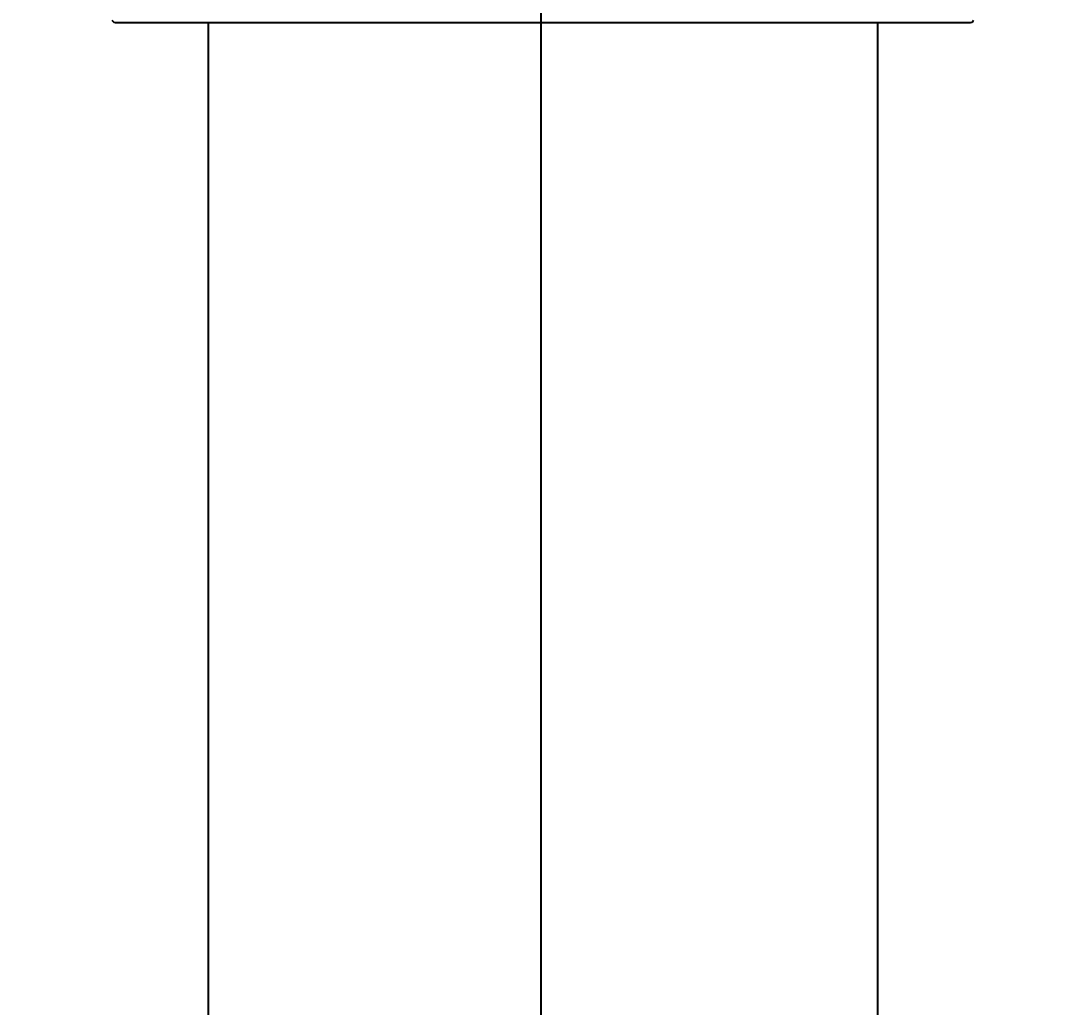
# Model space of a CAD drawing. Header units: millimetres. Extents: x 0 to 5600, y -67 to 2530.
# Drawn here: x 4120.6 to 4171.2, y 815.2 to 863.6 of the extents above; entities that cross this region are included whole.
import ezdxf
from ezdxf.lldxf.tags import DXFTag

# ---------------------------------------------------------------- set-up
doc = ezdxf.new("R2010")
doc.units = ezdxf.units.MM
for name, color, linetype in [('내부선 및 부속', 4, 'Continuous'), ('중심선', 1, 'DASHED'), ('치수선', 7, 'Continuous')]:
    doc.layers.add(name, color=color, linetype=linetype)
doc.styles.add('____', font='')
doc.styles.get('____').set_extended_font_data('굴림')
tags = doc.linetypes.add('DASHDOT', pattern=[70, 31, -13, 13, -13]).pattern_tags.tags
tags[10:11] = [DXFTag(74, 4), DXFTag(75, 0), DXFTag(340, '0'), DXFTag(46, 0.0), DXFTag(50, 0.0), DXFTag(44, 0.0), DXFTag(45, 0.0)]
tags[8:9] = [DXFTag(74, 4), DXFTag(75, 0), DXFTag(340, '0'), DXFTag(46, 0.0), DXFTag(50, 0.0), DXFTag(44, 0.0), DXFTag(45, 0.0)]
tags[6:7] = [DXFTag(74, 4), DXFTag(75, 0), DXFTag(340, '0'), DXFTag(46, 0.0), DXFTag(50, 0.0), DXFTag(44, 0.0), DXFTag(45, 0.0)]
tags[4:5] = [DXFTag(74, 4), DXFTag(75, 0), DXFTag(340, '0'), DXFTag(46, 0.0), DXFTag(50, 0.0), DXFTag(44, 0.0), DXFTag(45, 0.0)]
tags = doc.linetypes.add('DASHED', pattern=[25.72, 12.86, -12.86]).pattern_tags.tags
tags[6:7] = [DXFTag(74, 4), DXFTag(75, 0), DXFTag(340, '0'), DXFTag(46, 0.0), DXFTag(50, 0.0), DXFTag(44, 0.0), DXFTag(45, 0.0)]
tags[4:5] = [DXFTag(74, 4), DXFTag(75, 0), DXFTag(340, '0'), DXFTag(46, 0.0), DXFTag(50, 0.0), DXFTag(44, 0.0), DXFTag(45, 0.0)]
doc.dimstyles.new('MSADIM', dxfattribs={"dimtxt": 33, "dimasz": 17, "dimexe": 10, "dimexo": 7.5, "dimgap": 10, "dimtad": 0, "dimtih": 1, "dimtoh": 1, "dimdec": 0, "dimzin": 1, "dimdsep": 46, "dimtxsty": '____', "dimcen": 11.25, "dimadec": 0, "dimazin": 0, "dimtfac": 1, "dimtdec": 0, "dimtix": 1, "dimtmove": 0, "dimatfit": 3, "dimfxl": 1, "dimtolj": 1, "dimtzin": 1, "dimarcsym": 0})

# ---------------------------------------------------------------- blocks, each defined once
blk = doc.blocks.new('*D10')
at = {"layer": '치수선', "color": 0, "linetype": 'Continuous', "lineweight": -2, "transparency": 16777216}
for p, q in [((3996.713, 930.2), (3855.18, 930.2)), ((3865.18, 913.2), (3865.18, 603.033)), ((3865.18, 247.2), (3865.18, 557.367)), ((4163.713, 230.2), (3855.18, 230.2))]:
    blk.add_line(p, q, dxfattribs=at)
at = {"layer": '치수선', "color": 0, "linetype": 'Continuous', "transparency": 16777216}
for points in [[(3862.347, 913.2), (3868.014, 913.2), (3865.18, 930.2)], [(3862.347, 247.2), (3868.014, 247.2), (3865.18, 230.2)]]:
    blk.add_solid(points, dxfattribs=at)
at = {"layer": '치수선', "color": 0, "linetype": 'Continuous', "transparency": 16777216, "insert": (3865.18, 580.2), "char_height": 25, "attachment_point": 5, "style": '____'}
blk.add_mtext('\\A1;700', dxfattribs=at)

msp = doc.modelspace()

# ---------------------------------------------------------------- linework, layer by layer
at = {"layer": '내부선 및 부속', "linetype": 'Continuous'}
for p, q in [((4167.113, 863.475), (4125.315, 863.475)), ((4129.789, 863.475), (4129.789, 700.616)), ((4162.638, 863.475), (4162.638, 700.616))]:
    msp.add_line(p, q, dxfattribs=at)
at = {"layer": '내부선 및 부속', "linetype": 'Continuous', "flags": 128}
for points in [[(4125.315, 863.475, -0.226267), (4125.075, 863.589)], [(4167.352, 863.589, -0.226267), (4167.113, 863.475)]]:
    msp.add_lwpolyline(points, format="xyb", dxfattribs=at)
at = {"layer": '중심선', "linetype": 'DASHDOT'}
msp.add_line((4146.133, 635.201), (4146.133, 1083.286), dxfattribs=at)

# ---------------------------------------------------------------- dimensions: what is measured, and where the dimension line sits
at = {"layer": '치수선', "linetype": 'Continuous'}
dim = msp.add_linear_dim(base=(3865.18, 230.2), p1=(4004.213, 930.2), p2=(4171.213, 230.2), angle=90, dimstyle='MSADIM', override={"dimtxt": 25}, dxfattribs=at)
dim.commit()
dim.dimension.update_dxf_attribs({"geometry": '*D10', "text_midpoint": (3865.18, 580.2)})

doc.saveas('drawing.dxf')
